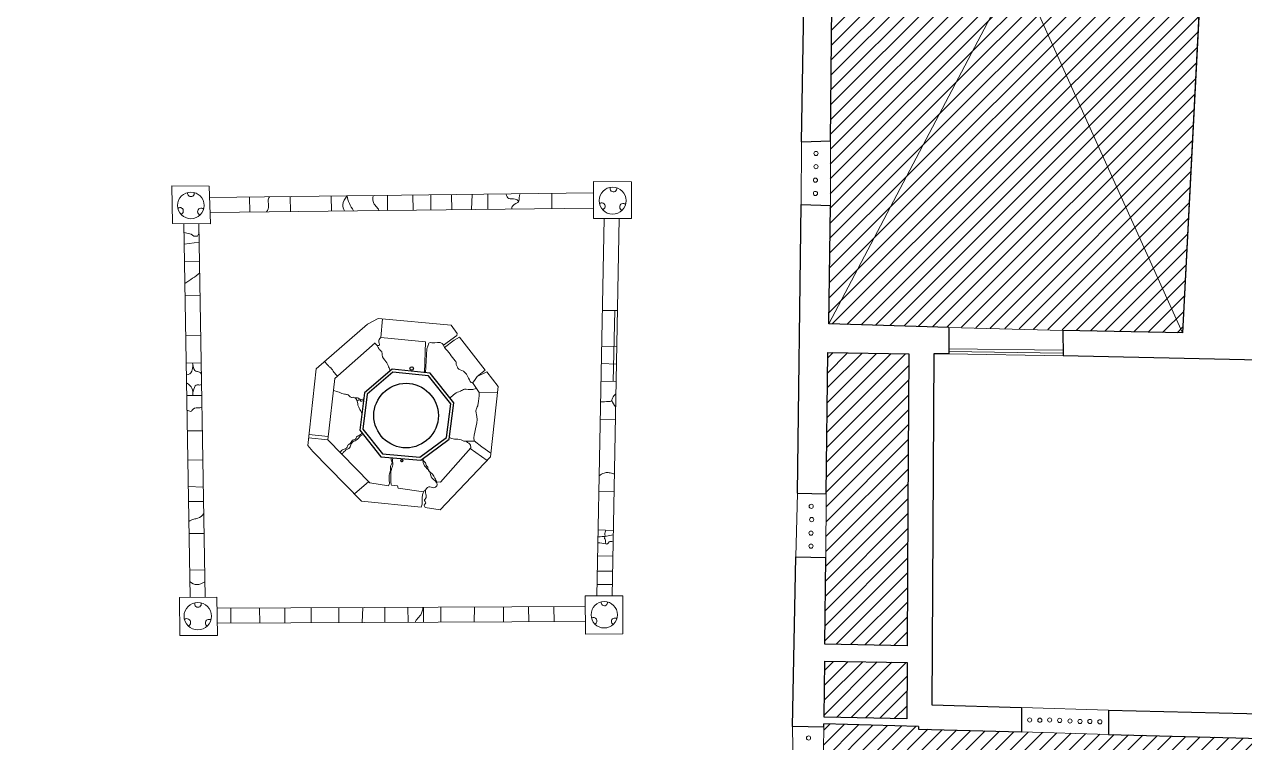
# Model space of a CAD drawing. Header units: millimetres. Extents: x 195 to 76808, y -2861 to 4318.
# Drawn here: x 10326 to 11472, y -1659 to -985 of the extents above; entities that cross this region are included whole.
import ezdxf

# ---------------------------------------------------------------- set-up
doc = ezdxf.new("R2010")
doc.units = ezdxf.units.MM
doc.layers.add('_sottile', color=253, linetype='Continuous', lineweight=5)
doc.layers.add('muri', color=7, linetype='Continuous', lineweight=9)
pattern_1 = [(45, (71578.006, -17287.544), (-6.9156472, 6.9156472), [])]

msp = doc.modelspace()

# ---------------------------------------------------------------- hatches: boundary and pattern name
at = {"layer": '_sottile'}
h = msp.add_hatch(dxfattribs=at)
h.set_pattern_fill('ANSI31', color=256, scale=78.241616, style=0)
h.set_pattern_definition(pattern_1)
h.paths.add_polyline_path([(11088.4, -553.5), (11081.5, -1265.9), (11258.4, -930.1)])
h.paths.add_polyline_path([(11450.1, -566.2), (11347, -562.7), (11347, -590.3), (11333.5, -589.7), (11330.5, -681.1), (11193.8, -675.9), (11196.1, -583.6), (11182.9, -583.1), (11183.6, -556.9), (11088.4, -553.5), (11258.4, -930.1)])
h = msp.add_hatch(dxfattribs=at)
h.set_pattern_fill('ANSI31', color=256, scale=78.241616, style=0)
h.set_pattern_definition(pattern_1)
h.paths.add_polyline_path([(11258.4, -930.1), (11081.5, -1265.9), (11413.8, -1274.4)])
h.paths.add_polyline_path([(11450.1, -566.2), (11258.4, -930.1), (11413.8, -1274.4)])
h = msp.add_hatch(dxfattribs=at)
h.set_pattern_fill('ANSI31', color=256, scale=78.241616, style=0)
h.set_pattern_definition(pattern_1)
h.paths.add_polyline_path([(11155.7, -1438.4), (11156.6, -1294.1), (11080.5, -1292.8), (11079.1, -1425.5), (11078.7, -1485.2), (11077.8, -1566.6), (11155, -1568.2)])
h = msp.add_hatch(dxfattribs=at)
h.set_pattern_fill('ANSI31', color=256, scale=78.241616, style=0)
h.set_pattern_definition(pattern_1)
h.paths.add_polyline_path([(11155, -1583.8), (11077.8, -1582.8), (11077.1, -1635.2), (11154.7, -1636.8)])
h = msp.add_hatch(dxfattribs=at)
h.set_pattern_fill('ANSI31', color=256, scale=78.241616, style=0)
h.set_pattern_definition(pattern_1)
h.paths.add_polyline_path([(11660, -1660.1), (11579.6, -1657.9), (11578.9, -1657.9), (11499.4, -1655.7), (11344.3, -1651.4), (11262.4, -1649.1), (11165.9, -1646.4), (11165.9, -1644.1), (11077, -1641.6), (11076.9, -1644.8), (11075.9, -1706.5), (11057, -2159.8), (11138.3, -2119.3), (11156.6, -1723.8), (11264.9, -1726.1), (11343.2, -1727.4), (11497, -1732), (11579.6, -1733.2), (11656.4, -1735.3)])
h.paths.add_polyline_path([(10781, -2245.5), (11027.6, -2275.6), (11027.6, -2274.3), (11051.5, -2275.2), (11054.3, -2225.4), (11029.5, -2224.4), (11030.5, -2196.9), (10947.3, -2188.6), (10947.9, -2182.4), (10945.3, -2182.1), (10946.6, -2168.5), (10897.9, -2163.9), (10896.7, -2177), (10893.4, -2176.6), (10892.8, -2183.1), (10699.9, -2163.7), (10646.3, -2158.3), (10558.4, -2149.4), (10557.6, -2164.9), (10551.7, -2164.4), (10551.3, -2167.1), (10548.2, -2216.1), (10548.6, -2218.9), (10554.7, -2218.9), (10549.2, -2320.6), (10775.3, -2345)])
h.paths.add_polyline_path([(11051.3, -1745.7), (10834.5, -1749.9), (10812.3, -2155.9), (10897.9, -2163.9), (10946.6, -2168.5), (11033.6, -2176.6)])
h.paths.add_polyline_path([(10808.1, -1748.7), (10581.5, -1757.3), (10560.5, -2129.9), (10651.1, -2139.7), (10650.8, -2151.7), (10647, -2151.7), (10646.3, -2158.3), (10699.9, -2163.7), (10700.6, -2156.4), (10697.4, -2156.1), (10698.4, -2144.9), (10788.7, -2154.7)])
h.paths.add_polyline_path([(10745.4, -1722.2), (10639.6, -1724.6), (10639.6, -1741.7), (10651.3, -1754.7), (10734.4, -1751.5), (10745.8, -1739)])
h.paths.add_polyline_path([(10982.7, -1718.7), (10900.4, -1719.8), (10900.5, -1737.7), (10912, -1748.4), (10971.1, -1747.3), (10983.4, -1735.9)])
h.paths.add_polyline_path([(10485, -1728), (10372.4, -1730.6), (10372.1, -1745.8), (10383.5, -1759.1), (10474.8, -1757.4), (10485.4, -1745.9)])
h.paths.add_polyline_path([(10558.7, -1755.9), (10297.7, -1760.7), (10293.8, -1824.3), (10341.8, -1827.3), (10323.1, -2132.4), (10328, -2134.2), (10324.5, -2199.3), (10372.7, -2204.7), (10372.7, -2210.9), (10489.2, -2223.4), (10500.8, -2221.2), (10505.7, -2217.6), (10519.5, -2218.1), (10533.3, -2226.1), (10533.9, -2215.4), (10548.2, -2216.1), (10551.3, -2167.1), (10536.6, -2165.9)])
h.paths.add_polyline_path([(10533.3, -2226.1), (10519.5, -2218.1), (10505.7, -2217.6), (10500.8, -2221.2), (10489.2, -2223.4), (10372.7, -2210.9), (10372.7, -2204.7), (10324.5, -2199.3), (10328, -2134.2), (10323.1, -2132.4), (10341.8, -1827.3), (10293.8, -1824.3), (10265.3, -2290.4), (10527.8, -2318.6)])
h.paths.add_polyline_path([(10772.7, -1969.8), (11527.7, -1969.8), (11527.7, -1923.7), (10772.7, -1923.7)], flags=9)

# ---------------------------------------------------------------- linework, layer by layer
for p, q in [((11088.4, -553.5), (11413.8, -1274.4)), ((11450.1, -566.2), (11081.5, -1265.9))]:
    msp.add_line(p, q, dxfattribs=at)
for points in [[(11056, -1095), (11055.5, -1153.9)], [(11083.2, -1094.1), (11083.2, -1154.8)], [(10860.5, -1132.2), (10860.5, -1167), (10896.2, -1167), (10896.2, -1132.6), (10860.5, -1132.2)], [(10860.5, -1132.2), (10860.5, -1167), (10896.2, -1167), (10896.2, -1132.6), (10860.5, -1132.2)], [(10464.5, -1136.3), (10499.8, -1136.6), (10500.8, -1171.9), (10465.1, -1171.6), (10464.5, -1136.3)], [(10464.5, -1136.3), (10499.8, -1136.6), (10500.8, -1171.9), (10465.1, -1171.6), (10464.5, -1136.3)], [(10500.1, -1147.3), (10860.5, -1142.9)], [(10500.1, -1147.3), (10860.5, -1142.9)], [(10667.2, -1145.3), (10667.2, -1159.3)], [(10667.2, -1145.3), (10667.2, -1159.3)], [(10690.8, -1145), (10691.3, -1159.1)], [(10690.8, -1145), (10691.3, -1159.1)], [(10707.9, -1144.8), (10707.9, -1158.9)], [(10707.9, -1144.8), (10707.9, -1158.9)], [(10727.2, -1144.6), (10727.7, -1158.7)], [(10727.2, -1144.6), (10727.7, -1158.7)], [(10746.6, -1144.3), (10746.1, -1158.5)], [(10746.6, -1144.3), (10746.1, -1158.5)], [(10761.4, -1144.1), (10761.2, -1158.3)], [(10761.4, -1144.1), (10761.2, -1158.3)], [(10821.3, -1143.4), (10821.3, -1157.6)], [(10821.3, -1143.4), (10821.3, -1157.6)], [(10500.5, -1161.2), (10860.5, -1157.2)], [(10500.5, -1161.2), (10860.5, -1157.2)], [(10537.7, -1146.9), (10537.8, -1160.7)], [(10537.7, -1146.9), (10537.8, -1160.7)], [(10575.8, -1146.4), (10576.1, -1160.3)], [(10575.8, -1146.4), (10576.1, -1160.3)], [(10614.2, -1145.9), (10614.7, -1159.9)], [(10614.2, -1145.9), (10614.7, -1159.9)], [(10870.6, -1167), (10863.8, -1521.3)], [(10870.6, -1167), (10863.8, -1521.3)], [(10884.8, -1167), (10878, -1521.3)], [(10884.8, -1167), (10878, -1521.3)], [(10475.9, -1171.7), (10481.7, -1522.7)], [(10475.9, -1171.7), (10481.7, -1522.7)], [(10476.1, -1180), (10478.7, -1180.7), (10482.8, -1181.7), (10485.2, -1183.4), (10488.7, -1183.4), (10490.3, -1180.5)], [(10476.1, -1180), (10478.7, -1180.7), (10482.8, -1181.7), (10485.2, -1183.4), (10488.7, -1183.4), (10490.3, -1180.5)], [(10490.1, -1171.8), (10495.9, -1522.5)], [(10490.1, -1171.8), (10495.9, -1522.5)], [(10476.3, -1191.1), (10490.4, -1189.1)], [(10476.3, -1191.1), (10490.4, -1189.1)], [(10476.5, -1207.1), (10490.7, -1207.4)], [(10476.5, -1207.1), (10490.7, -1207.4)], [(10477, -1239.4), (10491.2, -1239.3)], [(10477, -1239.4), (10491.2, -1239.3)], [(10869, -1253.4), (10883.1, -1253.4)], [(10869, -1253.4), (10883.1, -1253.4)], [(10880.7, -1253.4), (10879, -1319.9)], [(10880.7, -1253.4), (10879, -1319.9)], [(10596.9, -1385.8), (10592.3, -1380.1), (10600.1, -1308.1), (10648.4, -1266.1), (10658.3, -1260.8), (10726.8, -1267.2), (10732.5, -1275), (10732.1, -1276.7), (10719.8, -1285.9), (10720.8, -1288), (10729.7, -1281.3), (10734.6, -1278.5), (10759, -1309.2), (10756, -1311.5), (10751.4, -1315.2), (10760.4, -1311), (10771, -1324.7), (10763.9, -1390.7), (10716.6, -1440.5), (10702.5, -1438.4)], [(10596.9, -1385.8), (10592.3, -1380.1), (10600.1, -1308.1), (10648.4, -1266.1), (10658.3, -1260.8), (10726.8, -1267.2), (10732.5, -1275), (10732.1, -1276.7), (10719.8, -1285.9), (10720.8, -1288), (10729.7, -1281.3), (10734.6, -1278.5), (10759, -1309.2), (10756, -1311.5), (10751.4, -1315.2), (10760.4, -1311), (10771, -1324.7), (10763.9, -1390.7), (10716.6, -1440.5), (10702.5, -1438.4)], [(10662.3, -1261.2), (10660.8, -1278.8), (10702.9, -1282.8), (10701.8, -1311.7)], [(10662.3, -1261.2), (10660.8, -1278.8), (10702.9, -1282.8), (10701.8, -1311.7)], [(11194.4, -1269.3), (11301.3, -1272.2)], [(10491.8, -1277.1), (10477.7, -1276.8)], [(10491.8, -1277.1), (10477.7, -1276.8)], [(10650.6, -1415.1), (10611.2, -1374.8), (10617.6, -1317.2), (10655.7, -1283.6)], [(10650.6, -1415.1), (10611.2, -1374.8), (10617.6, -1317.2), (10655.7, -1283.6)], [(10704, -1289.2), (10702.8, -1311.7)], [(10704, -1289.2), (10702.8, -1311.7)], [(10868.3, -1287.4), (10882.5, -1287.2)], [(10868.3, -1287.4), (10882.5, -1287.2)], [(11194.2, -1289.4), (11301.6, -1290.7)], [(11301.6, -1293.4), (11194.2, -1291.8)], [(11301.7, -1295.9), (11194.2, -1294)], [(10478.1, -1302.8), (10492.3, -1302.6)], [(10478.1, -1302.8), (10492.3, -1302.6)], [(10868, -1303.1), (10882.2, -1303.7)], [(10868, -1303.1), (10882.2, -1303.7)], [(10747.1, -1320.9), (10753.3, -1330.3)], [(10747.1, -1320.9), (10753.3, -1330.3)], [(10881.9, -1319.9), (10867.7, -1319.6)], [(10881.9, -1319.9), (10867.7, -1319.6)], [(10478.6, -1333.2), (10492.8, -1333)], [(10478.6, -1333.2), (10492.8, -1333)], [(10753.3, -1330.4), (10770.4, -1330)], [(10753.3, -1330.4), (10770.4, -1330)], [(10867, -1355.3), (10881.2, -1355.9)], [(10867, -1355.3), (10881.2, -1355.9)], [(10479.1, -1366.2), (10493.3, -1366.3)], [(10479.1, -1366.2), (10493.3, -1366.3)], [(10593, -1373), (10611.3, -1374.9)], [(10593, -1373), (10611.3, -1374.9)], [(10593.4, -1369.8), (10611.5, -1371.6)], [(10593.4, -1369.8), (10611.5, -1371.6)], [(10698.9, -1438), (10642.7, -1432.3), (10596.9, -1385.8)], [(10698.9, -1438), (10642.7, -1432.3), (10596.9, -1385.8)], [(10713.6, -1414.1), (10716.8, -1414.4), (10745.3, -1382.4)], [(10713.6, -1414.1), (10716.8, -1414.4), (10745.3, -1382.4)], [(10744.8, -1383), (10760.7, -1394.1)], [(10744.8, -1383), (10760.7, -1394.1)], [(10748.4, -1375.7), (10755.8, -1381.3), (10764.3, -1387.2)], [(10748.4, -1375.7), (10755.8, -1381.3), (10764.3, -1387.2)], [(10479.6, -1394), (10493.8, -1393.7)], [(10479.6, -1394), (10493.8, -1393.7)], [(10480, -1418.7), (10494.2, -1419.3)], [(10480, -1418.7), (10494.2, -1419.3)], [(10636, -1425.4), (10649.5, -1413.9)], [(10636, -1425.4), (10649.5, -1413.9)], [(10650.6, -1415.1), (10668.1, -1418)], [(10650.6, -1415.1), (10668.1, -1418)], [(10670.8, -1417.4), (10676.5, -1418), (10677.3, -1420.1), (10701, -1423.6)], [(10670.8, -1417.4), (10676.5, -1418), (10677.3, -1420.1), (10701, -1423.6)], [(10879.9, -1423.4), (10865.7, -1423)], [(10879.9, -1423.4), (10865.7, -1423)], [(11052, -1425), (11050.6, -1484.6)], [(11079.1, -1425.5), (11078.7, -1485.2)], [(10480.2, -1432.6), (10494.4, -1432.6)], [(10480.2, -1432.6), (10494.4, -1432.6)], [(10480.7, -1462.7), (10494.9, -1462.9)], [(10480.7, -1462.7), (10494.9, -1462.9)], [(10865, -1459.3), (10879.2, -1459.9)], [(10865, -1459.3), (10879.2, -1459.9)], [(10878.7, -1484.2), (10864.5, -1483.6)], [(10878.7, -1484.2), (10864.5, -1483.6)], [(10481.3, -1497.1), (10495.4, -1497)], [(10481.3, -1497.1), (10495.4, -1497)], [(10864.3, -1498), (10878.4, -1498.2)], [(10864.3, -1498), (10878.4, -1498.2)], [(10864, -1510.7), (10878.2, -1510.8)], [(10864, -1510.7), (10878.2, -1510.8)], [(10471.7, -1522.8), (10507, -1522.4), (10507.4, -1558.4), (10472.1, -1558.4), (10471.7, -1522.8)], [(10471.7, -1522.8), (10507, -1522.4), (10507.4, -1558.4), (10472.1, -1558.4), (10471.7, -1522.8)], [(10852.9, -1521.4), (10888, -1521.3), (10888.1, -1557.1), (10853.1, -1557.2), (10852.9, -1521.4)], [(10852.9, -1521.4), (10888, -1521.3), (10888.1, -1557.1), (10853.1, -1557.2), (10852.9, -1521.4)], [(10853, -1531.3), (10507.1, -1532.9)], [(10853, -1531.3), (10507.1, -1532.9)], [(10519.9, -1532.8), (10519.9, -1547)], [(10519.9, -1532.8), (10519.9, -1547)], [(10546.9, -1532.7), (10547.2, -1546.9)], [(10546.9, -1532.7), (10547.2, -1546.9)], [(10570.8, -1532.6), (10570.6, -1546.8)], [(10570.8, -1532.6), (10570.6, -1546.8)], [(10595.6, -1532.5), (10595.4, -1546.7)], [(10595.6, -1532.5), (10595.4, -1546.7)], [(10621.5, -1532.4), (10621.5, -1546.5)], [(10621.5, -1532.4), (10621.5, -1546.5)], [(10644, -1532.3), (10643.4, -1546.4)], [(10644, -1532.3), (10643.4, -1546.4)], [(10664.6, -1532.2), (10664.6, -1546.3)], [(10664.6, -1532.2), (10664.6, -1546.3)], [(10686.3, -1532.1), (10686.6, -1546.2)], [(10686.3, -1532.1), (10686.6, -1546.2)], [(10701, -1532), (10701, -1546.2)], [(10701, -1532), (10701, -1546.2)], [(10717.3, -1531.9), (10717.3, -1546.1)], [(10717.3, -1531.9), (10717.3, -1546.1)], [(10748.8, -1531.8), (10748.5, -1546)], [(10748.8, -1531.8), (10748.5, -1546)], [(10776.2, -1531.7), (10776.2, -1545.8)], [(10776.2, -1531.7), (10776.2, -1545.8)], [(10799.5, -1531.6), (10799.8, -1545.7)], [(10799.5, -1531.6), (10799.8, -1545.7)], [(10823.3, -1531.5), (10823.8, -1545.6)], [(10823.3, -1531.5), (10823.8, -1545.6)], [(10853.1, -1545.5), (10507.3, -1547.1)], [(10853.1, -1545.5), (10507.3, -1547.1)], [(11262.6, -1626.2), (11344.3, -1628.8)], [(11047.5, -1644.1), (11048.3, -1705.8)], [(11076.9, -1644.8), (11075.9, -1706.5)], [(11344.3, -1651.4), (11262.4, -1649.1)]]:
    msp.add_lwpolyline(points, dxfattribs=at)
for centre, radius in [((11069.5, -1105.8), 1.97), ((11069.5, -1118.2), 1.97), ((11069, -1130.9), 1.97), ((10482.5, -1154.6), 12.5), ((10482.5, -1154.6), 12.5), ((10878.5, -1150.1), 12.7), ((10878.5, -1150.1), 12.7), ((11069, -1143.4), 1.97), ((10689.9, -1307.8), 1.65), ((10680.6, -1394.4), 1.08), ((11065, -1437.2), 1.97), ((11065.5, -1449.7), 1.97), ((11064.8, -1462.4), 1.97), ((11064.8, -1474.6), 1.97), ((10489, -1540.4), 12.9), ((10489, -1540.4), 12.9), ((10870.7, -1539.1), 12.4), ((10870.7, -1539.1), 12.4), ((11270.1, -1637.9), 1.97), ((11279.7, -1638.1), 1.97), ((11288.9, -1637.9), 1.97), ((11298.3, -1638.3), 1.97), ((11308, -1638.9), 1.97), ((11317.4, -1639.3), 1.97), ((11326.7, -1639.3), 1.97), ((11336.1, -1639.6), 1.97), ((11062.5, -1654.8), 1.97)]:
    msp.add_circle(centre, radius, dxfattribs=at)
for centre, radius, start, end in [((10482.6, -1143.2), 3.15, 167.2293, 10.9555), ((10482.6, -1143.2), 3.15, 167.2293, 10.9555), ((10879.3, -1138.7), 3.15, 160.2356, 11.715), ((10879.3, -1138.7), 3.15, 160.2356, 11.715), ((10472.3, -1159.8), 3.15, 283.4237, 130.034), ((10472.3, -1159.8), 3.15, 283.4237, 130.034), ((10492, -1160.3), 3.15, 40.1818, 258.2095), ((10492, -1160.3), 3.15, 40.1818, 258.2095), ((10868.4, -1155.4), 3.15, 278.9616, 136.5658), ((10868.4, -1155.4), 3.15, 278.9616, 136.5658), ((10888.3, -1155.9), 3.15, 42.272, 257.3783), ((10888.3, -1155.9), 3.15, 42.272, 257.3783), ((10489.2, -1529), 3.08, 158.8237, 19.096), ((10489.2, -1529), 3.08, 158.8237, 19.096), ((10870.8, -1527.7), 2.96, 166.8543, 12.0432), ((10870.8, -1527.7), 2.96, 166.8543, 12.0432), ((10478.6, -1546.4), 3.68, 294.6851, 124.7108), ((10478.6, -1546.4), 3.68, 294.6851, 124.7108), ((10499.3, -1546.6), 3.18, 50.3616, 247.6573), ((10499.3, -1546.6), 3.18, 50.3616, 247.6573), ((10860.3, -1544.9), 3.38, 299.3301, 118.9508), ((10860.3, -1544.9), 3.38, 299.3301, 118.9508), ((10880.6, -1545.3), 3.18, 52.3753, 242.9649), ((10880.6, -1545.3), 3.18, 52.3753, 242.9649)]:
    msp.add_arc(centre, radius, start, end, dxfattribs=at)
for points, knots in [([(10626.7, -1159.8), (10625.8, -1157.8), (10624.2, -1152.6), (10626.8, -1148.3), (10629.4, -1145.7)], [20.579184, 20.579184, 20.579184, 20.579184, 37.080641, 65.13935, 65.13935, 65.13935, 65.13935]), ([(10626.7, -1159.8), (10625.8, -1157.8), (10624.2, -1152.6), (10626.8, -1148.3), (10629.4, -1145.7)], [20.579184, 20.579184, 20.579184, 20.579184, 37.080641, 65.13935, 65.13935, 65.13935, 65.13935]), ([(10653.8, -1145.4), (10653.3, -1148.5), (10653.1, -1152.9), (10657.7, -1156.6), (10658.8, -1158.6), (10659, -1159.4)], [9.08761, 9.08761, 9.08761, 9.08761, 30.617932, 42.676025, 49.576632, 49.576632, 49.576632, 49.576632]), ([(10653.8, -1145.4), (10653.3, -1148.5), (10653.1, -1152.9), (10657.7, -1156.6), (10658.8, -1158.6), (10659, -1159.4)], [9.08761, 9.08761, 9.08761, 9.08761, 30.617932, 42.676025, 49.576632, 49.576632, 49.576632, 49.576632]), ([(10778.7, -1143.9), (10779, -1146), (10780.3, -1149.3), (10786.6, -1147.9), (10789.4, -1149.7), (10790.5, -1150.5)], [11.310603, 11.310603, 11.310603, 11.310603, 25.860334, 40.655777, 50.804032, 50.804032, 50.804032, 50.804032]), ([(10778.7, -1143.9), (10779, -1146), (10780.3, -1149.3), (10786.6, -1147.9), (10789.4, -1149.7), (10790.5, -1150.5)], [11.310603, 11.310603, 11.310603, 11.310603, 25.860334, 40.655777, 50.804032, 50.804032, 50.804032, 50.804032]), ([(10791.6, -1143.8), (10791.3, -1144.5), (10790.6, -1146.6), (10791.6, -1152), (10784.5, -1153.6), (10783.7, -1156.8), (10783.7, -1158)], [19.7728, 19.7728, 19.7728, 19.7728, 25.865682, 37.262289, 55.86912, 65.121792, 65.121792, 65.121792, 65.121792]), ([(10791.6, -1143.8), (10791.3, -1144.5), (10790.6, -1146.6), (10791.6, -1152), (10784.5, -1153.6), (10783.7, -1156.8), (10783.7, -1158)], [19.7728, 19.7728, 19.7728, 19.7728, 25.865682, 37.262289, 55.86912, 65.121792, 65.121792, 65.121792, 65.121792]), ([(10556.3, -1146.6), (10555.6, -1147.8), (10554.6, -1150.4), (10556.1, -1155.7), (10554.7, -1158.8), (10553.5, -1160.6)], [18.316061, 18.316061, 18.316061, 18.316061, 29.271728, 40.668336, 56.799726, 56.799726, 56.799726, 56.799726]), ([(10556.3, -1146.6), (10555.6, -1147.8), (10554.6, -1150.4), (10556.1, -1155.7), (10554.7, -1158.8), (10553.5, -1160.6)], [18.316061, 18.316061, 18.316061, 18.316061, 29.271728, 40.668336, 56.799726, 56.799726, 56.799726, 56.799726]), ([(10660.8, -1278.8), (10660.2, -1279.3), (10658.7, -1280.7), (10658.8, -1283.3), (10660.3, -1286.2), (10658.4, -1286.1), (10657.7, -1286.4), (10657.5, -1286.5)], [0, 0, 0, 0, 5.621179, 14.766598, 19.429966, 23.203167, 25.029961, 25.029961, 25.029961, 25.029961]), ([(10660.8, -1278.8), (10660.2, -1279.3), (10658.7, -1280.7), (10658.8, -1283.3), (10660.3, -1286.2), (10658.4, -1286.1), (10657.7, -1286.4), (10657.5, -1286.5)], [0, 0, 0, 0, 5.621179, 14.766598, 19.429966, 23.203167, 25.029961, 25.029961, 25.029961, 25.029961]), ([(10704, -1289.2), (10704.5, -1288.2), (10705.3, -1286.3), (10706, -1283), (10711.5, -1284.4), (10717, -1282), (10719.3, -1285.3), (10719.8, -1285.9)], [14.997351, 14.997351, 14.997351, 14.997351, 23.251358, 29.996426, 35.774552, 60.566928, 65.814372, 65.814372, 65.814372, 65.814372]), ([(10704, -1289.2), (10704.5, -1288.2), (10705.3, -1286.3), (10706, -1283), (10711.5, -1284.4), (10717, -1282), (10719.3, -1285.3), (10719.8, -1285.9)], [14.997351, 14.997351, 14.997351, 14.997351, 23.251358, 29.996426, 35.774552, 60.566928, 65.814372, 65.814372, 65.814372, 65.814372]), ([(10655.3, -1284), (10655.9, -1284.5), (10657.1, -1285.8), (10658.4, -1287.8), (10659.4, -1290.3), (10662.4, -1291.6), (10661.5, -1296.8), (10665.7, -1300.6), (10668.1, -1305.7), (10669.2, -1308.6), (10669.7, -1309.9)], [7.825671, 7.825671, 7.825671, 7.825671, 13.800973, 21.241328, 26.308922, 34.020099, 42.049202, 60.448853, 73.944286, 84.418423, 84.418423, 84.418423, 84.418423]), ([(10655.3, -1284), (10655.9, -1284.5), (10657.1, -1285.8), (10658.4, -1287.8), (10659.4, -1290.3), (10662.4, -1291.6), (10661.5, -1296.8), (10665.7, -1300.6), (10668.1, -1305.7), (10669.2, -1308.6), (10669.7, -1309.9)], [7.825671, 7.825671, 7.825671, 7.825671, 13.800973, 21.241328, 26.308922, 34.020099, 42.049202, 60.448853, 73.944286, 84.418423, 84.418423, 84.418423, 84.418423]), ([(10478.3, -1313.8), (10480.6, -1313.5), (10484.8, -1311.6), (10483.9, -1297.9), (10484.5, -1310.8), (10490, -1310.4), (10491.7, -1312), (10492.4, -1313)], [9.11827, 9.11827, 9.11827, 9.11827, 25.643863, 44.187927, 62.544425, 71.727863, 80.97998, 80.97998, 80.97998, 80.97998]), ([(10478.3, -1313.8), (10480.6, -1313.5), (10484.8, -1311.6), (10483.9, -1297.9), (10484.5, -1310.8), (10490, -1310.4), (10491.7, -1312), (10492.4, -1313)], [9.11827, 9.11827, 9.11827, 9.11827, 25.643863, 44.187927, 62.544425, 71.727863, 80.97998, 80.97998, 80.97998, 80.97998]), ([(10620.3, -1314.9), (10619, -1313.7), (10616.7, -1311.4), (10614.6, -1307.5), (10610.7, -1305.1), (10609.4, -1302.4), (10608, -1301.2)], [7.44127, 7.44127, 7.44127, 7.44127, 20.156428, 32.698161, 40.119756, 54.110722, 54.110722, 54.110722, 54.110722]), ([(10620.3, -1314.9), (10619, -1313.7), (10616.7, -1311.4), (10614.6, -1307.5), (10610.7, -1305.1), (10609.4, -1302.4), (10608, -1301.2)], [7.44127, 7.44127, 7.44127, 7.44127, 20.156428, 32.698161, 40.119756, 54.110722, 54.110722, 54.110722, 54.110722]), ([(10478.4, -1321.4), (10479.7, -1322.1), (10482.4, -1324.1), (10484.5, -1328.1), (10484, -1337.6), (10484.7, -1321.7), (10490.4, -1323.5), (10492, -1323.2), (10492.6, -1322.9)], [18.573005, 18.573005, 18.573005, 18.573005, 29.904016, 45.257935, 54.318788, 80.672237, 88.589193, 93.471625, 93.471625, 93.471625, 93.471625]), ([(10478.4, -1321.4), (10479.7, -1322.1), (10482.4, -1324.1), (10484.5, -1328.1), (10484, -1337.6), (10484.7, -1321.7), (10490.4, -1323.5), (10492, -1323.2), (10492.6, -1322.9)], [18.573005, 18.573005, 18.573005, 18.573005, 29.904016, 45.257935, 54.318788, 80.672237, 88.589193, 93.471625, 93.471625, 93.471625, 93.471625]), ([(10616.3, -1328.6), (10618.2, -1329), (10621.8, -1329.9), (10626.1, -1332.2), (10630.4, -1332), (10632.2, -1335.6), (10636.3, -1334.1), (10639.1, -1338.6), (10639.2, -1342.9), (10641.4, -1346.3), (10642.2, -1348.6), (10643, -1349.5), (10643.1, -1349.7)], [8.023859, 8.023859, 8.023859, 8.023859, 22.638851, 36.242576, 44.679679, 53.114629, 60.435842, 71.451652, 85.649787, 93.830815, 102.011801, 103.47204, 103.47204, 103.47204, 103.47204]), ([(10616.3, -1328.6), (10618.2, -1329), (10621.8, -1329.9), (10626.1, -1332.2), (10630.4, -1332), (10632.2, -1335.6), (10636.3, -1334.1), (10639.1, -1338.6), (10639.2, -1342.9), (10641.4, -1346.3), (10642.2, -1348.6), (10643, -1349.5), (10643.1, -1349.7)], [8.023859, 8.023859, 8.023859, 8.023859, 22.638851, 36.242576, 44.679679, 53.114629, 60.435842, 71.451652, 85.649787, 93.830815, 102.011801, 103.47204, 103.47204, 103.47204, 103.47204]), ([(10725.8, -1335.6), (10727.3, -1334.1), (10730.1, -1331.2), (10735.2, -1329.3), (10740.1, -1326.5), (10745.6, -1328.2), (10749.1, -1327.1), (10750.7, -1326.3)], [0, 0, 0, 0, 15.722137, 30.076068, 41.162534, 57.2257, 70.007919, 70.007919, 70.007919, 70.007919]), ([(10725.8, -1335.6), (10727.3, -1334.1), (10730.1, -1331.2), (10735.2, -1329.3), (10740.1, -1326.5), (10745.6, -1328.2), (10749.1, -1327.1), (10750.7, -1326.3)], [0, 0, 0, 0, 15.722137, 30.076068, 41.162534, 57.2257, 70.007919, 70.007919, 70.007919, 70.007919]), ([(10636.5, -1335.2), (10637.7, -1335.2), (10639.5, -1335.2), (10641.5, -1337.2), (10643.4, -1336.8), (10644.5, -1336.7), (10644.7, -1336.7)], [0, 0, 0, 0, 8.532112, 13.242001, 20.159693, 21.548966, 21.548966, 21.548966, 21.548966]), ([(10636.5, -1335.2), (10637.7, -1335.2), (10639.5, -1335.2), (10641.5, -1337.2), (10643.4, -1336.8), (10644.5, -1336.7), (10644.7, -1336.7)], [0, 0, 0, 0, 8.532112, 13.242001, 20.159693, 21.548966, 21.548966, 21.548966, 21.548966]), ([(10638.6, -1338.8), (10638.9, -1338.4), (10639.4, -1337.7), (10640.9, -1336.6), (10641.9, -1338.8), (10643.5, -1338.3), (10644.3, -1338), (10644.5, -1338)], [0, 0, 0, 0, 3.934746, 6.560959, 11.800329, 15.805235, 17.697356, 17.697356, 17.697356, 17.697356]), ([(10638.6, -1338.8), (10638.9, -1338.4), (10639.4, -1337.7), (10640.9, -1336.6), (10641.9, -1338.8), (10643.5, -1338.3), (10644.3, -1338), (10644.5, -1338)], [0, 0, 0, 0, 3.934746, 6.560959, 11.800329, 15.805235, 17.697356, 17.697356, 17.697356, 17.697356]), ([(10753.3, -1330.3), (10753.3, -1331.6), (10753.1, -1334.5), (10752.4, -1338.7), (10752.2, -1343), (10749.3, -1347.1), (10753.9, -1358.5), (10747.3, -1368.6), (10748.4, -1375.7)], [0, 0, 0, 0, 9.638367, 22.413305, 32.143299, 41.782621, 58.419198, 116.617927, 116.617927, 116.617927, 116.617927]), ([(10753.3, -1330.3), (10753.3, -1331.6), (10753.1, -1334.5), (10752.4, -1338.7), (10752.2, -1343), (10749.3, -1347.1), (10753.9, -1358.5), (10747.3, -1368.6), (10748.4, -1375.7)], [0, 0, 0, 0, 9.638367, 22.413305, 32.143299, 41.782621, 58.419198, 116.617927, 116.617927, 116.617927, 116.617927]), ([(10867.3, -1339.1), (10869.7, -1339), (10873, -1338.9), (10877.8, -1338.9), (10878.3, -1334.6), (10880.2, -1332.6), (10881.6, -1331.5)], [25.540676, 25.540676, 25.540676, 25.540676, 43.366309, 50.054642, 57.114396, 70.884102, 70.884102, 70.884102, 70.884102]), ([(10867.3, -1339.1), (10869.7, -1339), (10873, -1338.9), (10877.8, -1338.9), (10878.3, -1334.6), (10880.2, -1332.6), (10881.6, -1331.5)], [25.540676, 25.540676, 25.540676, 25.540676, 43.366309, 50.054642, 57.114396, 70.884102, 70.884102, 70.884102, 70.884102]), ([(10478.8, -1347.2), (10479.4, -1347.1), (10480.6, -1347.2), (10482.9, -1348.9), (10485, -1344.1), (10489.6, -1345.2), (10492.3, -1344.3), (10492.9, -1344)], [14.891631, 14.891631, 14.891631, 14.891631, 20.075496, 24.812153, 32.273824, 48.493468, 54.486464, 54.486464, 54.486464, 54.486464]), ([(10478.8, -1347.2), (10479.4, -1347.1), (10480.6, -1347.2), (10482.9, -1348.9), (10485, -1344.1), (10489.6, -1345.2), (10492.3, -1344.3), (10492.9, -1344)], [14.891631, 14.891631, 14.891631, 14.891631, 20.075496, 24.812153, 32.273824, 48.493468, 54.486464, 54.486464, 54.486464, 54.486464]), ([(10643.7, -1368.9), (10643.1, -1369.1), (10641.8, -1369.7), (10640.2, -1371.1), (10637.7, -1371.7), (10637.5, -1374.8), (10634.1, -1374.6), (10633.3, -1377.1), (10631.5, -1378.7), (10629.4, -1380.1), (10629, -1383.4), (10625, -1383.3), (10623.5, -1385.3), (10622.8, -1386.5)], [3.607037, 3.607037, 3.607037, 3.607037, 8.835836, 14.590771, 19.843174, 25.746896, 32.986662, 39.149134, 43.890839, 51.299762, 57.299178, 65.5195, 75.667321, 75.667321, 75.667321, 75.667321]), ([(10643.7, -1368.9), (10643.1, -1369.1), (10641.8, -1369.7), (10640.2, -1371.1), (10637.7, -1371.7), (10637.5, -1374.8), (10634.1, -1374.6), (10633.3, -1377.1), (10631.5, -1378.7), (10629.4, -1380.1), (10629, -1383.4), (10625, -1383.3), (10623.5, -1385.3), (10622.8, -1386.5)], [3.607037, 3.607037, 3.607037, 3.607037, 8.835836, 14.590771, 19.843174, 25.746896, 32.986662, 39.149134, 43.890839, 51.299762, 57.299178, 65.5195, 75.667321, 75.667321, 75.667321, 75.667321]), ([(10624.2, -1387.9), (10625, -1387.3), (10626.4, -1386.1), (10628.1, -1383.8), (10631.7, -1383.4), (10632.4, -1379.4), (10634.6, -1376), (10639.1, -1375.1), (10641.1, -1371), (10643.5, -1370.1), (10644.5, -1369.9)], [1.79088, 1.79088, 1.79088, 1.79088, 9.660534, 15.587665, 23.376883, 33.123065, 42.13542, 53.293231, 65.599742, 72.996688, 72.996688, 72.996688, 72.996688]), ([(10624.2, -1387.9), (10625, -1387.3), (10626.4, -1386.1), (10628.1, -1383.8), (10631.7, -1383.4), (10632.4, -1379.4), (10634.6, -1376), (10639.1, -1375.1), (10641.1, -1371), (10643.5, -1370.1), (10644.5, -1369.9)], [1.79088, 1.79088, 1.79088, 1.79088, 9.660534, 15.587665, 23.376883, 33.123065, 42.13542, 53.293231, 65.599742, 72.996688, 72.996688, 72.996688, 72.996688]), ([(10725.4, -1372.5), (10726.9, -1373.3), (10730.3, -1374.9), (10735.4, -1373.7), (10738.9, -1376.5), (10743.2, -1375.5), (10746.9, -1376.2), (10748.9, -1376.1)], [3.965556, 3.965556, 3.965556, 3.965556, 17.067046, 32.492733, 39.371075, 48.985164, 64.815707, 64.815707, 64.815707, 64.815707]), ([(10725.4, -1372.5), (10726.9, -1373.3), (10730.3, -1374.9), (10735.4, -1373.7), (10738.9, -1376.5), (10743.2, -1375.5), (10746.9, -1376.2), (10748.9, -1376.1)], [3.965556, 3.965556, 3.965556, 3.965556, 17.067046, 32.492733, 39.371075, 48.985164, 64.815707, 64.815707, 64.815707, 64.815707]), ([(10740.8, -1376.1), (10741.3, -1376.4), (10742.6, -1377.4), (10745.1, -1378.8), (10745.3, -1381.1), (10745.3, -1382.4)], [9.134421, 9.134421, 9.134421, 9.134421, 13.690402, 21.075685, 29.98132, 29.98132, 29.98132, 29.98132]), ([(10740.8, -1376.1), (10741.3, -1376.4), (10742.6, -1377.4), (10745.1, -1378.8), (10745.3, -1381.1), (10745.3, -1382.4)], [9.134421, 9.134421, 9.134421, 9.134421, 13.690402, 21.075685, 29.98132, 29.98132, 29.98132, 29.98132]), ([(10670.6, -1391.5), (10670.5, -1392.1), (10670.3, -1394), (10672.1, -1396.5), (10669.3, -1399.1), (10670.5, -1403.4), (10668.1, -1408.6), (10669.1, -1413.6), (10668.8, -1417), (10668.1, -1418)], [3.764949, 3.764949, 3.764949, 3.764949, 8.713322, 18.12173, 21.726671, 35.005508, 46.845088, 64.652473, 72.502388, 72.502388, 72.502388, 72.502388]), ([(10670.6, -1391.5), (10670.5, -1392.1), (10670.3, -1394), (10672.1, -1396.5), (10669.3, -1399.1), (10670.5, -1403.4), (10668.1, -1408.6), (10669.1, -1413.6), (10668.8, -1417), (10668.1, -1418)], [3.764949, 3.764949, 3.764949, 3.764949, 8.713322, 18.12173, 21.726671, 35.005508, 46.845088, 64.652473, 72.502388, 72.502388, 72.502388, 72.502388]), ([(10672.3, -1391.6), (10672, -1392.6), (10671.6, -1394.2), (10672.4, -1397.1), (10671.7, -1400.2), (10670.2, -1403.9), (10670.3, -1408), (10670, -1412.2), (10670.4, -1415.4), (10670.7, -1417), (10670.8, -1417.4)], [2.182603, 2.182603, 2.182603, 2.182603, 10.024869, 14.676253, 24.630743, 33.179148, 44.522352, 56.045892, 65.322659, 68.527223, 68.527223, 68.527223, 68.527223]), ([(10672.3, -1391.6), (10672, -1392.6), (10671.6, -1394.2), (10672.4, -1397.1), (10671.7, -1400.2), (10670.2, -1403.9), (10670.3, -1408), (10670, -1412.2), (10670.4, -1415.4), (10670.7, -1417), (10670.8, -1417.4)], [2.182603, 2.182603, 2.182603, 2.182603, 10.024869, 14.676253, 24.630743, 33.179148, 44.522352, 56.045892, 65.322659, 68.527223, 68.527223, 68.527223, 68.527223]), ([(10700.5, -1392.3), (10700.4, -1393.4), (10700.7, -1394.7), (10703.1, -1395.9), (10702.9, -1398.6), (10705.3, -1400.2), (10704.8, -1403.9), (10709.1, -1405.8), (10711.1, -1409.7), (10712.5, -1412.5), (10713.4, -1413.8), (10713.6, -1414.1)], [4.63528, 4.63528, 4.63528, 4.63528, 12.210038, 15.267731, 23.252588, 29.081241, 35.214636, 47.277727, 59.302531, 68.207486, 71.021116, 71.021116, 71.021116, 71.021116]), ([(10700.5, -1392.3), (10700.4, -1393.4), (10700.7, -1394.7), (10703.1, -1395.9), (10702.9, -1398.6), (10705.3, -1400.2), (10704.8, -1403.9), (10709.1, -1405.8), (10711.1, -1409.7), (10712.5, -1412.5), (10713.4, -1413.8), (10713.6, -1414.1)], [4.63528, 4.63528, 4.63528, 4.63528, 12.210038, 15.267731, 23.252588, 29.081241, 35.214636, 47.277727, 59.302531, 68.207486, 71.021116, 71.021116, 71.021116, 71.021116]), ([(10866, -1408.6), (10867.4, -1407.4), (10869.9, -1405.9), (10874.5, -1405.1), (10877.6, -1406.4), (10879.6, -1406.7), (10880.2, -1406.8)], [33.453681, 33.453681, 33.453681, 33.453681, 47.296584, 56.571751, 67.388095, 72.216599, 72.216599, 72.216599, 72.216599]), ([(10866, -1408.6), (10867.4, -1407.4), (10869.9, -1405.9), (10874.5, -1405.1), (10877.6, -1406.4), (10879.6, -1406.7), (10880.2, -1406.8)], [33.453681, 33.453681, 33.453681, 33.453681, 47.296584, 56.571751, 67.388095, 72.216599, 72.216599, 72.216599, 72.216599]), ([(10703, -1421.7), (10701.9, -1422.4), (10700.9, -1423.3), (10700.3, -1426.1), (10699.2, -1429.7), (10700.3, -1434), (10699.3, -1436.8), (10698.9, -1438)], [8.271729, 8.271729, 8.271729, 8.271729, 13.484401, 19.434521, 29.028414, 42.20711, 51.448748, 51.448748, 51.448748, 51.448748]), ([(10703, -1421.7), (10701.9, -1422.4), (10700.9, -1423.3), (10700.3, -1426.1), (10699.2, -1429.7), (10700.3, -1434), (10699.3, -1436.8), (10698.9, -1438)], [8.271729, 8.271729, 8.271729, 8.271729, 13.484401, 19.434521, 29.028414, 42.20711, 51.448748, 51.448748, 51.448748, 51.448748]), ([(10480.5, -1451.6), (10481.9, -1450.5), (10484.5, -1449), (10490.5, -1448.7), (10493.1, -1446.2), (10494.6, -1444.1)], [24.569149, 24.569149, 24.569149, 24.569149, 38.572792, 48.407495, 67.459882, 67.459882, 67.459882, 67.459882]), ([(10480.5, -1451.6), (10481.9, -1450.5), (10484.5, -1449), (10490.5, -1448.7), (10493.1, -1446.2), (10494.6, -1444.1)], [24.569149, 24.569149, 24.569149, 24.569149, 38.572792, 48.407495, 67.459882, 67.459882, 67.459882, 67.459882]), ([(10864.9, -1465.8), (10867.5, -1465.8), (10872.3, -1465.6), (10877, -1464.5), (10879.1, -1464)], [10.318643, 10.318643, 10.318643, 10.318643, 30.198189, 47.02901, 47.02901, 47.02901, 47.02901]), ([(10864.9, -1465.8), (10867.5, -1465.8), (10872.3, -1465.6), (10877, -1464.5), (10879.1, -1464)], [10.318643, 10.318643, 10.318643, 10.318643, 30.198189, 47.02901, 47.02901, 47.02901, 47.02901]), ([(10872.1, -1459.6), (10871.9, -1460.2), (10871.4, -1461.6), (10871.3, -1463.5), (10871.5, -1465.4), (10871, -1466.5), (10871, -1467.4), (10871.2, -1467.9), (10872.1, -1468.4), (10871.6, -1469.9), (10871.9, -1471.3), (10872.2, -1472.2), (10872.3, -1472.6)], [0, 0, 0, 0, 4.829598, 11.354961, 14.543859, 18.846992, 20.250106, 21.340037, 23.056772, 27.268051, 30.87593, 34.139187, 34.139187, 34.139187, 34.139187]), ([(10872.1, -1459.6), (10871.9, -1460.2), (10871.4, -1461.6), (10871.3, -1463.5), (10871.5, -1465.4), (10871, -1466.5), (10871, -1467.4), (10871.2, -1467.9), (10872.1, -1468.4), (10871.6, -1469.9), (10871.9, -1471.3), (10872.2, -1472.2), (10872.3, -1472.6)], [0, 0, 0, 0, 4.829598, 11.354961, 14.543859, 18.846992, 20.250106, 21.340037, 23.056772, 27.268051, 30.87593, 34.139187, 34.139187, 34.139187, 34.139187]), ([(10864.8, -1471.4), (10867.1, -1471.7), (10870.1, -1472.2), (10874.2, -1472.9), (10875.1, -1469.3), (10877.6, -1470.3), (10879, -1470.6)], [27.015101, 27.015101, 27.015101, 27.015101, 45.077732, 49.012926, 55.568725, 65.004954, 65.004954, 65.004954, 65.004954]), ([(10864.8, -1471.4), (10867.1, -1471.7), (10870.1, -1472.2), (10874.2, -1472.9), (10875.1, -1469.3), (10877.6, -1470.3), (10879, -1470.6)], [27.015101, 27.015101, 27.015101, 27.015101, 45.077732, 49.012926, 55.568725, 65.004954, 65.004954, 65.004954, 65.004954]), ([(10481.4, -1507.9), (10483.6, -1509.7), (10487.9, -1511.9), (10493.1, -1509.6), (10495.6, -1508.1)], [31.699072, 31.699072, 31.699072, 31.699072, 53.534703, 73.431889, 73.431889, 73.431889, 73.431889]), ([(10481.4, -1507.9), (10483.6, -1509.7), (10487.9, -1511.9), (10493.1, -1509.6), (10495.6, -1508.1)], [31.699072, 31.699072, 31.699072, 31.699072, 53.534703, 73.431889, 73.431889, 73.431889, 73.431889]), ([(10700.4, -1532), (10700.2, -1534.6), (10699.4, -1538.9), (10694.7, -1542.7), (10693.6, -1545.2), (10693.4, -1546.2)], [9.245785, 9.245785, 9.245785, 9.245785, 28.287299, 42.703203, 51.08733, 51.08733, 51.08733, 51.08733]), ([(10700.4, -1532), (10700.2, -1534.6), (10699.4, -1538.9), (10694.7, -1542.7), (10693.6, -1545.2), (10693.4, -1546.2)], [9.245785, 9.245785, 9.245785, 9.245785, 28.287299, 42.703203, 51.08733, 51.08733, 51.08733, 51.08733])]:
    msp.add_open_spline(points, degree=3, knots=knots, dxfattribs=at)
for points in [[(10635.3, -1159.7), (10632.3, -1155), (10629.7, -1150.3), (10629.4, -1145.7)], [(10635.3, -1159.7), (10632.3, -1155), (10629.7, -1150.3), (10629.4, -1145.7)], [(10476.9, -1227.8), (10481.8, -1224.7), (10486.7, -1221.6), (10490.9, -1218)], [(10476.9, -1227.8), (10481.8, -1224.7), (10486.7, -1221.6), (10490.9, -1218)], [(10881.4, -1344.2), (10879.9, -1342.2), (10878.7, -1340.1), (10877.8, -1337.8)], [(10881.4, -1344.2), (10879.9, -1342.2), (10878.7, -1340.1), (10877.8, -1337.8)]]:
    msp.add_open_spline(points, degree=3, dxfattribs=at)
for points in [[(10720.8, -1288), (10730.6, -1300.5), (10731.3, -1301.4), (10731.7, -1301.9), (10731.6, -1303.4), (10732.7, -1305.9), (10733.2, -1307.4), (10738.4, -1310.3), (10746.6, -1321.1), (10751.4, -1315.2)], [(10720.8, -1288), (10730.6, -1300.5), (10731.3, -1301.4), (10731.7, -1301.9), (10731.6, -1303.4), (10732.7, -1305.9), (10733.2, -1307.4), (10738.4, -1310.3), (10746.6, -1321.1), (10751.4, -1315.2)], [(10702.5, -1438.4), (10701.7, -1436), (10703, -1433.9), (10701.9, -1431.7), (10703.3, -1429.1), (10703.1, -1425.8), (10703.1, -1421.3), (10707, -1418.9), (10711.5, -1419.7), (10713.7, -1417.2), (10713, -1414.7), (10708.2, -1409.5), (10706.9, -1405), (10701.9, -1399.1), (10700.2, -1392.6)], [(10702.5, -1438.4), (10701.7, -1436), (10703, -1433.9), (10701.9, -1431.7), (10703.3, -1429.1), (10703.1, -1425.8), (10703.1, -1421.3), (10707, -1418.9), (10711.5, -1419.7), (10713.7, -1417.2), (10713, -1414.7), (10708.2, -1409.5), (10706.9, -1405), (10701.9, -1399.1), (10700.2, -1392.6)]]:
    msp.add_spline(points, degree=3, dxfattribs=at)
at = {"layer": 'muri', "linetype": 'ByBlock', "lineweight": 30}
msp.add_line((11450.1, -566.2), (11413.8, -1274.4), dxfattribs=at)
for points in [[(11083.2, -1094.1), (11088.4, -553.5)], [(11437.7, -565.7), (11450.1, -566.2), (11413.8, -1274.4), (11413.8, -1274.4)], [(11056, -1095), (11058.2, -967.6)], [(11056, -1095), (11083.2, -1094.1)], [(11052, -1425), (11055.5, -1153.9)], [(11055.5, -1153.9), (11083.2, -1154.8)], [(11081.5, -1265.9), (11083.2, -1154.8)], [(11194.4, -1269.3), (11081.5, -1265.9)], [(11194.4, -1269.3), (11194.2, -1294)], [(11301.3, -1272.2), (11301.7, -1295.9)], [(11413.8, -1274.4), (11301.3, -1272.2)], [(11080.5, -1292.8), (11156.6, -1294.1), (11155.7, -1438.4), (11155.7, -1438.4), (11155.7, -1438.4), (11155.7, -1438.4), (11155, -1568.2), (11077.8, -1566.6)], [(11079.1, -1425.5), (11080.5, -1292.8)], [(11180.2, -1294), (11178.2, -1623.6), (11262.6, -1626.2)], [(11194.2, -1294), (11180.2, -1294)], [(11770.3, -1306.2), (11301.7, -1295.9)], [(10707.1, -1312.2), (10671.4, -1308.5), (10645.4, -1330.5), (10641.2, -1365.7), (10661, -1390.7), (10698.4, -1393.8), (10725.2, -1374), (10729.4, -1340.1), (10707.1, -1312.2)], [(10707.1, -1312.2), (10671.4, -1308.5), (10645.4, -1330.5), (10641.2, -1365.7), (10661, -1390.7), (10698.4, -1393.8), (10725.2, -1374), (10729.4, -1340.1), (10707.1, -1312.2)], [(11052, -1425), (11052, -1425), (11052, -1425), (11079.1, -1425.5)], [(11047.5, -1644.1), (11050.6, -1484.6)], [(11050.6, -1484.6), (11050.6, -1484.6), (11050.6, -1484.6), (11078.7, -1485.2)], [(11077.8, -1566.6), (11078.7, -1485.2)], [(11077.1, -1635.2), (11077.8, -1582.8)], [(11077.8, -1582.8), (11155, -1583.8), (11154.7, -1636.8)], [(11262.6, -1626.2), (11262.4, -1649.1)], [(11154.7, -1636.8), (11077.1, -1635.2)], [(11344.3, -1628.8), (11344.3, -1651.4)], [(11344.3, -1628.8), (11500.2, -1632.4)], [(11076.9, -1644.8), (11047.5, -1644.1)], [(11076.9, -1644.8), (11077, -1641.6)], [(11165.9, -1644.1), (11077, -1641.6)], [(11165.9, -1644.1), (11165.9, -1646.4), (11262.4, -1649.1)], [(11344.3, -1651.4), (11499.4, -1655.7)]]:
    msp.add_lwpolyline(points, dxfattribs=at)
msp.add_lwpolyline([(10705.7, -1314.8), (10672.3, -1311.3), (10648, -1331.9), (10644, -1364.9), (10662.5, -1388), (10697.6, -1391), (10722.6, -1372.5), (10726.5, -1340.9)], close=True, dxfattribs=at)
msp.add_lwpolyline([(10705.7, -1314.8), (10672.3, -1311.3), (10648, -1331.9), (10644, -1364.9), (10662.5, -1388), (10697.6, -1391), (10722.6, -1372.5), (10726.5, -1340.9)], close=True, dxfattribs=at)
for centre, radius in [((10689.9, -1307.8), 1.65), ((10684.6, -1352), 30.3), ((10684.6, -1352), 30.3), ((10680.6, -1394.4), 1.08)]:
    msp.add_circle(centre, radius, dxfattribs=at)

doc.saveas('drawing.dxf')
